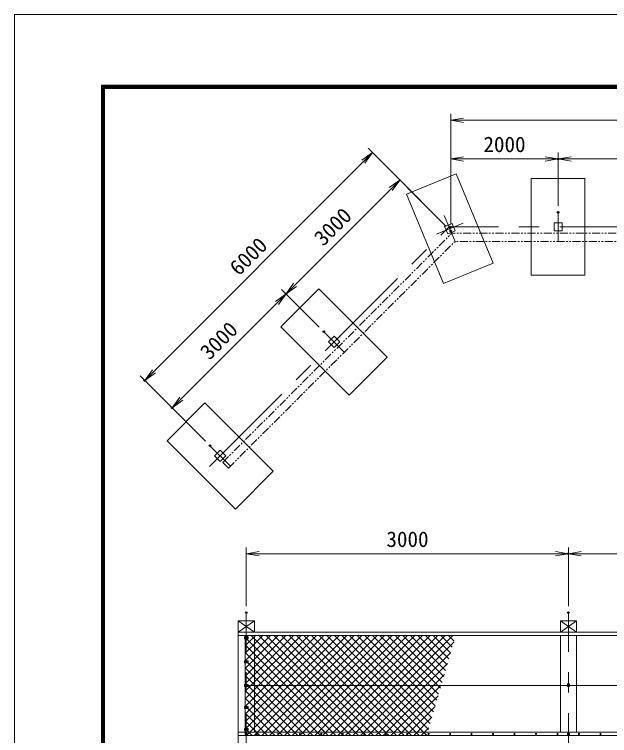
# Model space of a CAD drawing. Units: millimetres at full size, with parts at other scales. Extents: x -12600 to 12600, y -8910 to 8910.
# Drawn here: x -12600 to -7057, y 2196 to 8910 of the extents above; entities that cross this region are included whole.
import ezdxf
from ezdxf.enums import TextEntityAlignment as Align

# ---------------------------------------------------------------- set-up
doc = ezdxf.new("R2010")
doc.units = ezdxf.units.MM
doc.header["$LTSCALE"] = 30
doc.header["$PDMODE"] = 32
doc.header["$PDSIZE"] = 15
doc.linetypes.add('USER1', pattern=[50.8, 31.75, -6.35, 6.35, -6.35])
doc.linetypes.add('USER2', pattern=[5, 2.5, -0.5, 0.5, -0.5, 0.5, -0.5])
for name, color, linetype, lineweight in [('0-0_D-BMK', 2, 'USER1', 13), ('0-1_D-STR1', 1, 'Continuous', 18), ('0-2_D-BGD', 7, 'Continuous', 18), ('0-3_0', 7, 'Continuous', 18), ('0-5_D-STR4', 7, 'Continuous', 18), ('0-6_D-STR3', 3, 'Continuous', 13), ('0-7_D-STR-DIM', 7, 'Continuous', 13), ('0-9_D-STR2', 7, 'Continuous', 13), ('0-C_D-TTL', 7, 'Continuous', 18)]:
    doc.layers.add(name, color=color, linetype=linetype, lineweight=lineweight)
doc.layers.add('0-8_Defpoints', color=253, linetype='Continuous')
doc.styles.add('ＭＳ ゴシック', font='')
doc.styles.get('ＭＳ ゴシック').set_extended_font_data('MS Gothic')

# ---------------------------------------------------------------- blocks, each defined once
blk = doc.blocks.new('_Open')
at = {"layer": '0-3_0'}
blk.add_line((-30, 5), (0, 0), dxfattribs=at)
blk.add_lwpolyline([(-30, -5), (0, 0), (-30, 0)], dxfattribs=at)

msp = doc.modelspace()

# ---------------------------------------------------------------- linework, layer by layer
at = {"layer": '0-0_D-BMK'}
for p, q in [((-7536, 7066.72), (-7536, 6797.58)), ((-8595.9, 7039.27), (-8492.91, 6790.62)), ((-10783.33, 4700.35), (-8551.53, 6932.15)), ((-8420.08, 6966.44), (-8668.73, 6863.44)), ((-3520.46, 6932.15), (-8551.53, 6932.15)), ((-9718.33, 5955.66), (-9528.02, 5765.35)), ((-10778.99, 4895), (-10588.68, 4704.69)), ((-10440.02, -4643.32), (-10440.02, 3340.47)), ((-7440.02, -4643.32), (-7440.02, 3340.47)), ((-10450.02, 3104.96), (-10430.02, 3104.96)), ((-10450.02, 2883.29), (-10430.02, 2883.29)), ((-10450.02, 2661.61), (-10430.02, 2661.61)), ((-7450.02, 2661.61), (-7430.02, 2661.61)), ((-10450.02, 2457.61), (-10430.02, 2457.61)), ((-10450.02, 2253.61), (-10430.02, 2253.61)), ((-10427.27, 2211.89), (-10452.77, 2211.89)), ((-7427.27, 2211.89), (-7452.77, 2211.89))]:
    msp.add_line(p, q, dxfattribs=at)
at = {"layer": '0-1_D-STR1'}
for p, q in [((-10515.02, 3159.4), (-10365.02, 3265.47)), ((-10365.02, 3159.4), (-10365.02, 3265.47)), ((-7515.02, 3159.4), (-7365.02, 3265.47)), ((-7365.02, 3159.4), (-7365.02, 3265.47)), ((-10515.02, 3159.4), (-4519.47, 3159.4)), ((-10515.02, 3127.58), (-4519.47, 3127.58)), ((-10365.02, 2228.86), (-10365.02, 3127.58)), ((-7515.02, 3127.58), (-7515.02, 2228.86)), ((-7365.02, 2228.86), (-7365.02, 3127.58)), ((-10515.02, 2228.86), (-4519.47, 2228.86)), ((-10345.02, 2200.39), (-10345.77, 2219.72)), ((-10339.02, 2200.39), (-10338.27, 2219.72)), ((-10145.02, 2200.39), (-10145.77, 2219.72)), ((-10139.02, 2200.39), (-10138.27, 2219.72)), ((-9945.02, 2200.39), (-9945.77, 2219.72)), ((-9939.02, 2200.39), (-9938.27, 2219.72)), ((-9745.02, 2200.39), (-9745.77, 2219.72)), ((-9739.02, 2200.39), (-9738.27, 2219.72)), ((-9545.02, 2200.39), (-9545.77, 2219.72)), ((-9539.02, 2200.39), (-9538.27, 2219.72)), ((-9345.02, 2200.39), (-9345.77, 2219.72)), ((-9339.02, 2200.39), (-9338.27, 2219.72)), ((-9145.02, 2200.39), (-9145.77, 2219.72)), ((-9139.02, 2200.39), (-9138.27, 2219.72)), ((-8945.02, 2200.39), (-8945.77, 2219.72)), ((-8939.02, 2200.39), (-8938.27, 2219.72)), ((-8745.02, 2200.39), (-8745.77, 2219.72)), ((-8739.02, 2200.39), (-8738.27, 2219.72)), ((-8545.02, 2200.39), (-8545.77, 2219.72)), ((-8539.02, 2200.39), (-8538.27, 2219.72)), ((-8345.02, 2200.39), (-8345.77, 2219.72)), ((-8339.02, 2200.39), (-8338.27, 2219.72)), ((-8145.02, 2200.39), (-8145.77, 2219.72)), ((-8139.02, 2200.39), (-8138.27, 2219.72)), ((-7945.02, 2200.39), (-7945.77, 2219.72)), ((-7939.02, 2200.39), (-7938.27, 2219.72)), ((-7745.02, 2200.39), (-7745.77, 2219.72)), ((-7739.02, 2200.39), (-7738.27, 2219.72)), ((-7545.02, 2200.39), (-7545.77, 2219.72)), ((-7539.02, 2200.39), (-7538.27, 2219.72)), ((-7345.02, 2200.39), (-7345.77, 2219.72)), ((-7339.02, 2200.39), (-7338.27, 2219.72)), ((-7145.02, 2200.39), (-7145.77, 2219.72)), ((-7139.02, 2200.39), (-7138.27, 2219.72)), ((-10515.02, 2197.04), (-4519.47, 2197.04))]:
    msp.add_line(p, q, dxfattribs=at)
for points in [[(-8524.11, 6963.94), (-8495.41, 6894.65), (-8564.7, 6865.95), (-8593.4, 6935.24)], [(-7573.5, 6969.65), (-7573.5, 6894.65), (-7498.5, 6894.65), (-7498.5, 6969.65)], [(-9570.14, 5860.5), (-9623.17, 5807.47), (-9676.21, 5860.5), (-9623.17, 5913.54)], [(-10630.8, 4799.84), (-10683.83, 4746.81), (-10736.87, 4799.84), (-10683.83, 4852.88)]]:
    msp.add_lwpolyline(points, close=True, dxfattribs=at)
for points in [[(-10365.02, 3265.47), (-10515.02, 3265.47), (-10515.02, -2868.32)], [(-10515.02, 3159.4), (-10365.02, 3159.4), (-10515.02, 3265.47)], [(-7365.02, 3265.47), (-7515.02, 3265.47), (-7515.02, 3159.4)], [(-7515.02, 3159.4), (-7365.02, 3159.4), (-7515.02, 3265.47)]]:
    msp.add_lwpolyline(points, dxfattribs=at)
for centre in [(-10342.02, 2201.64), (-10142.02, 2201.64), (-9942.02, 2201.64), (-9742.02, 2201.64), (-9542.02, 2201.64), (-9342.02, 2201.64), (-9142.02, 2201.64), (-8942.02, 2201.64), (-8742.02, 2201.64), (-8542.02, 2201.64), (-8342.02, 2201.64), (-8142.02, 2201.64), (-7942.02, 2201.64), (-7742.02, 2201.64), (-7542.02, 2201.64), (-7342.02, 2201.64), (-7142.02, 2201.64)]:
    msp.add_arc(centre, 3.25, 202.61986, 337.38014, dxfattribs=at)
at = {"layer": '0-2_D-BGD', "linetype": 'USER2', "lineweight": 9}
for p, q in [((-10659.08, 4739.74), (-8526.68, 6872.15)), ((-3545.32, 6872.15), (-8526.68, 6872.15)), ((-10606.05, 4686.71), (-8495.61, 6797.15)), ((-3576.38, 6797.15), (-8495.61, 6797.15))]:
    msp.add_line(p, q, dxfattribs=at)
at = {"layer": '0-5_D-STR4'}
for points in [[(-8141.23, 6594.87), (-8603.17, 6403.52), (-8947.58, 7235.02), (-8485.64, 7426.36)], [(-7786, 6482.15), (-7286, 6482.15), (-7286, 7382.15), (-7786, 7382.15)], [(-9128.2, 5719.08), (-9481.75, 5365.53), (-10118.15, 6001.92), (-9764.59, 6355.48)], [(-10188.86, 4658.42), (-10542.41, 4304.87), (-11178.81, 4941.26), (-10825.26, 5294.82)]]:
    msp.add_lwpolyline(points, close=True, dxfattribs=at)
at = {"layer": '0-6_D-STR3'}
for p, q in [((-10457.22, 3114.46), (-10422.82, 3114.46)), ((-10457.22, 3114.46), (-10457.22, 3095.46)), ((-10457.22, 3095.46), (-10422.82, 3095.46)), ((-10450.02, 3114.46), (-10450.02, 3129.71)), ((-10450.02, 2892.79), (-10450.02, 3095.46)), ((-10446.52, 3108.72), (-10440.02, 3112.47)), ((-10446.52, 3101.21), (-10446.52, 3108.72)), ((-10440.02, 3097.46), (-10446.52, 3101.21)), ((-10440.02, 3112.47), (-10433.52, 3108.72)), ((-10433.52, 3101.21), (-10440.02, 3097.46)), ((-10433.52, 3108.72), (-10433.52, 3101.21)), ((-10422.82, 3114.46), (-10422.82, 3095.46)), ((-10457.22, 2892.79), (-10457.22, 2873.79)), ((-10446.52, 2879.53), (-10446.52, 2887.04)), ((-10433.52, 2887.04), (-10433.52, 2879.53)), ((-10457.22, 2873.79), (-10422.82, 2873.79)), ((-10450.02, 2671.11), (-10450.02, 2873.79)), ((-10440.02, 2875.78), (-10446.52, 2879.53)), ((-10433.52, 2879.53), (-10440.02, 2875.78)), ((-10457.22, 2671.11), (-10457.22, 2652.11)), ((-10457.22, 2671.11), (-10422.82, 2671.11)), ((-10457.22, 2652.11), (-10422.82, 2652.11)), ((-10450.02, 2467.11), (-10450.02, 2652.11)), ((-10433.52, 2657.86), (-10440.02, 2654.1)), ((-10433.52, 2665.36), (-10433.52, 2657.86)), ((-10422.82, 2671.11), (-10422.82, 2652.11)), ((-10422.82, 2661.61), (-3690.02, 2661.61)), ((-7446.52, 2665.36), (-7440.02, 2669.11)), ((-7446.52, 2657.86), (-7446.52, 2665.36)), ((-7440.02, 2654.1), (-7446.52, 2657.86)), ((-7440.02, 2669.11), (-7433.52, 2665.36)), ((-7433.52, 2657.86), (-7440.02, 2654.1)), ((-7433.52, 2665.36), (-7433.52, 2657.86)), ((-10457.22, 2467.11), (-10422.82, 2467.11)), ((-10457.22, 2467.11), (-10457.22, 2448.11)), ((-10457.22, 2448.11), (-10422.82, 2448.11)), ((-10450.02, 2263.11), (-10450.02, 2448.11)), ((-10446.52, 2453.86), (-10446.52, 2461.36)), ((-10440.02, 2450.1), (-10446.52, 2453.86)), ((-10433.52, 2453.86), (-10440.02, 2450.1)), ((-10433.52, 2461.36), (-10433.52, 2453.86)), ((-10422.82, 2467.11), (-10422.82, 2448.11)), ((-10457.22, 2263.11), (-10422.82, 2263.11)), ((-10457.22, 2263.11), (-10457.22, 2244.11)), ((-10457.22, 2244.11), (-10422.82, 2244.11)), ((-10450.02, 2197.04), (-10450.02, 2244.11)), ((-10448.52, 2216.8), (-10440.02, 2221.7)), ((-10448.52, 2206.98), (-10448.52, 2216.8)), ((-10446.52, 2257.36), (-10440.02, 2261.11)), ((-10446.52, 2249.86), (-10446.52, 2257.36)), ((-10440.02, 2246.1), (-10446.52, 2249.86)), ((-10440.02, 2261.11), (-10433.52, 2257.36)), ((-10433.52, 2249.86), (-10440.02, 2246.1)), ((-10433.52, 2257.36), (-10433.52, 2249.86)), ((-10422.82, 2263.11), (-10422.82, 2244.11)), ((-7448.52, 2216.8), (-7440.02, 2221.7)), ((-7448.52, 2206.98), (-7448.52, 2216.8)), ((-10440.02, 2202.07), (-10448.52, 2206.98)), ((-10431.52, 2206.98), (-10440.02, 2202.07)), ((-7440.02, 2202.07), (-7448.52, 2206.98)), ((-7431.52, 2206.98), (-7440.02, 2202.07))]:
    msp.add_line(p, q, dxfattribs=at)
for points in [[(-10457.22, 2892.79), (-10422.82, 2892.79), (-10422.82, 2873.79)], [(-10446.52, 2887.04), (-10440.02, 2890.79), (-10433.52, 2887.04)], [(-10446.52, 2665.36), (-10440.02, 2669.11), (-10433.52, 2665.36)], [(-10440.02, 2654.1), (-10446.52, 2657.86), (-10446.52, 2665.36)], [(-7430.52, 2677.61), (-7430.52, 2651.61), (-7449.52, 2651.61)], [(-7430.52, 2677.61), (-7449.52, 2677.61), (-7449.52, 2651.61)], [(-10446.52, 2461.36), (-10440.02, 2465.11), (-10433.52, 2461.36)], [(-10440.02, 2221.7), (-10431.52, 2216.8), (-10431.52, 2206.98)], [(-7440.02, 2221.7), (-7431.52, 2216.8), (-7431.52, 2206.98)]]:
    msp.add_lwpolyline(points, dxfattribs=at)
for centre, radius in [((-10440.02, 3104.96), 6.25), ((-10440.02, 2883.29), 6.25), ((-10440.02, 2661.61), 6.25), ((-7440.02, 2661.61), 6.25), ((-10440.02, 2457.61), 6.25), ((-10440.02, 2211.89), 8.25), ((-10440.02, 2253.61), 6.25), ((-7440.02, 2211.89), 8.25)]:
    msp.add_circle(centre, radius, dxfattribs=at)
at = {"layer": '0-7_D-STR-DIM'}
for p, q in [((-8536, 6954.65), (-8536, 7984.62)), ((-8536, 7924.62), (-3536, 7924.62)), ((-8578.42, 6937.07), (-9306.72, 7665.37)), ((-9264.3, 7622.95), (-11385.62, 5501.62)), ((-8536, 6954.65), (-8536, 7624.62)), ((-7536, 7126.72), (-7536, 7624.62)), ((-7536, 7126.72), (-7536, 7624.62)), ((-8536, 7564.62), (-7536, 7564.62)), ((-7536, 7564.62), (-6036, 7564.62)), ((-8578.42, 6937.07), (-9052.16, 7410.81)), ((-9009.74, 7368.39), (-10070.4, 6307.73)), ((-9760.75, 5998.08), (-10112.82, 6350.15)), ((-9760.75, 5998.08), (-10112.82, 6350.15)), ((-10070.4, 6307.73), (-11131.06, 5247.07)), ((-10821.41, 4937.42), (-11428.04, 5544.05)), ((-10821.41, 4937.42), (-11173.48, 5289.49)), ((-10659.08, 4739.74), (-10606.05, 4686.71)), ((-10440.02, 3400.47), (-10440.02, 3948.41)), ((-7440.02, 3400.47), (-7440.02, 3948.41)), ((-7440.02, 3400.47), (-7440.02, 3948.41)), ((-10440.02, 3888.41), (-7440.02, 3888.41)), ((-7440.02, 3888.41), (-4440.02, 3888.41))]:
    msp.add_line(p, q, dxfattribs=at)
at = {"layer": '0-8_Defpoints'}
for p in [(-7536, 7564.62), (-7536, 7066.72), (-8543.76, 6932.15), (-8536, 6894.65), (-8536, 6894.65), (-8536, 6894.65), (-10070.4, 6307.73), (-9718.33, 5955.66), (-11385.62, 5501.62), (-11131.06, 5247.07), (-10778.99, 4895), (-7440.02, 3888.41), (-10440.02, 3340.47), (-7440.02, 3340.47), (-7440.02, 3340.47)]:
    msp.add_point(p, dxfattribs=at)
at = {"layer": '0-9_D-STR2'}
for p, q in [((-10450.02, 3103.24), (-10423.58, 3129.68)), ((-10450.02, 3032.53), (-10352.94, 3129.61)), ((-10450.02, 2961.82), (-10282.31, 3129.53)), ((-10450.02, 2891.11), (-10211.68, 3129.45)), ((-10450.02, 2820.4), (-10141.04, 3129.38)), ((-10450.02, 2749.69), (-10070.41, 3129.3)), ((-10450.02, 2678.98), (-9999.77, 3129.22)), ((-10450.02, 2608.26), (-9929.14, 3129.15)), ((-10450.02, 2537.55), (-9858.51, 3129.07)), ((-10450.02, 2466.84), (-9787.87, 3128.99)), ((-10450.02, 2396.13), (-9717.24, 3128.92)), ((-10450.02, 2325.42), (-9646.61, 3128.84)), ((-10450.02, 2254.71), (-9575.97, 3128.76)), ((-9536.85, 2197.04), (-10450.02, 3110.21)), ((-10436.98, 2197.04), (-9505.34, 3128.69)), ((-9466.14, 2197.04), (-10398.76, 3129.66)), ((-10366.27, 2197.04), (-9434.7, 3128.61)), ((-9395.43, 2197.04), (-10327.97, 3129.58)), ((-10295.56, 2197.04), (-9364.07, 3128.53)), ((-9324.72, 2197.04), (-10257.18, 3129.5)), ((-10224.85, 2197.04), (-9293.44, 3128.46)), ((-9254.01, 2197.04), (-10186.4, 3129.43)), ((-10154.14, 2197.04), (-9222.8, 3128.38)), ((-9183.3, 2197.04), (-10115.61, 3129.35)), ((-10083.43, 2197.04), (-9152.17, 3128.3)), ((-9112.59, 2197.04), (-10044.82, 3129.27)), ((-10012.72, 2197.04), (-9081.53, 3128.22)), ((-9041.88, 2197.04), (-9974.03, 3129.2)), ((-9942.01, 2197.04), (-9010.9, 3128.15)), ((-8971.17, 2197.04), (-9903.25, 3129.12)), ((-9871.3, 2197.04), (-8940.27, 3128.07)), ((-8900.46, 2197.04), (-9832.46, 3129.04)), ((-9800.59, 2197.04), (-8869.63, 3127.99)), ((-8829.75, 2197.04), (-9761.67, 3128.96)), ((-9729.88, 2197.04), (-8799, 3127.92)), ((-8760, 2198.01), (-9690.88, 3128.89)), ((-9659.17, 2197.04), (-8728.37, 3127.84)), ((-8744.1, 2252.82), (-9620.1, 3128.81)), ((-9588.46, 2197.04), (-8657.73, 3127.76)), ((-8728.2, 2307.62), (-9549.31, 3128.73)), ((-9517.74, 2197.04), (-8587.1, 3127.69)), ((-8712.29, 2362.43), (-9478.52, 3128.66)), ((-9447.03, 2197.04), (-8516.46, 3127.61)), ((-8696.39, 2417.24), (-9407.73, 3128.58)), ((-8680.49, 2472.04), (-9336.94, 3128.5)), ((-8664.58, 2526.85), (-9266.16, 3128.43)), ((-8648.68, 2581.66), (-9195.37, 3128.35)), ((-8632.78, 2636.47), (-9124.58, 3128.27)), ((-8616.87, 2691.27), (-9053.79, 3128.19)), ((-8600.97, 2746.08), (-8983.01, 3128.12)), ((-8585.06, 2800.89), (-8912.22, 3128.04)), ((-8569.16, 2855.69), (-8841.43, 3127.96)), ((-8553.26, 2910.5), (-8770.64, 3127.89)), ((-8537.35, 2965.31), (-8699.86, 3127.81)), ((-8521.45, 3020.12), (-8629.07, 3127.73)), ((-8505.55, 3074.92), (-8558.28, 3127.66)), ((-9607.56, 2197.04), (-10450.02, 3039.5)), ((-9376.32, 2197.04), (-8508.45, 3064.91)), ((-9678.27, 2197.04), (-10450.02, 2968.79)), ((-9305.61, 2197.04), (-8537.36, 2965.29)), ((-9748.98, 2197.04), (-10450.02, 2898.08)), ((-9819.7, 2197.04), (-10450.02, 2827.37)), ((-9234.9, 2197.04), (-8566.26, 2865.68)), ((-9890.41, 2197.04), (-10450.02, 2756.66)), ((-9164.19, 2197.04), (-8595.17, 2766.06)), ((-9961.12, 2197.04), (-10450.02, 2685.95)), ((-9093.48, 2197.04), (-8624.08, 2666.44)), ((-10031.83, 2197.04), (-10450.02, 2615.24)), ((-9022.77, 2197.04), (-8652.98, 2566.83)), ((-10102.54, 2197.04), (-10450.02, 2544.52)), ((-10173.25, 2197.04), (-10450.02, 2473.81)), ((-8952.06, 2197.04), (-8681.89, 2467.21)), ((-10243.96, 2197.04), (-10450.02, 2403.1)), ((-8881.35, 2197.04), (-8710.8, 2367.59)), ((-10314.67, 2197.04), (-10450.02, 2332.39)), ((-10385.38, 2197.04), (-10450.02, 2261.68)), ((-8810.64, 2197.04), (-8739.7, 2267.98))]:
    msp.add_line(p, q, dxfattribs=at)
at = {"layer": '0-C_D-TTL', "color": 2}
msp.add_lwpolyline([(-12600, 8910), (12600, 8910), (12600, -8910), (-12600, -8910)], close=True, dxfattribs=at)
at = {"layer": '0-C_D-TTL'}
for points in [[(-11790, 8250), (11790, 8250), (11790, -8250), (-11790, -8250)], [(-11782.5, 8242.5), (11782.5, 8242.5), (11782.5, -8242.5), (-11782.5, -8242.5)], [(-11775, 8235), (11775, 8235), (11775, -8235), (-11775, -8235)], [(-11767.5, 8227.5), (11767.5, 8227.5), (11767.5, -8227.5), (-11767.5, -8227.5)], [(-11760, 8220), (11760, 8220), (11760, -8220), (-11760, -8220)]]:
    msp.add_lwpolyline(points, close=True, dxfattribs=at)

# ---------------------------------------------------------------- block references
at = {"layer": '0-7_D-STR-DIM', "xscale": 4, "yscale": 4}
for p, rotation in [((-8536, 7924.62), 180), ((-9264.3, 7622.95), 45), ((-8536, 7564.62), 180), ((-7536, 7564.62), 180), ((-9009.74, 7368.39), 45), ((-10070.4, 6307.73), 225), ((-10070.4, 6307.73), 45), ((-11385.62, 5501.62), 225), ((-11131.06, 5247.07), 225), ((-10440.02, 3888.41), 180), ((-7440.02, 3888.41), 180)]:
    msp.add_blockref('_Open', p, dxfattribs=dict(at, rotation=rotation))
for p in [(-7536, 7564.62), (-7440.02, 3888.41)]:
    msp.add_blockref('_Open', p, dxfattribs=at)

# ---------------------------------------------------------------- texts
at = {"layer": '0-7_D-STR-DIM', "style": 'ＭＳ ゴシック'}
for s, p in [('2000', (-8231.8, 7584.86)), ('3000', (-9135.45, 3908.66))]:
    msp.add_text(s, height=144.3, dxfattribs=at).set_placement(p, align=Align.BOTTOM_LEFT)
for s, p in [('3000', (-9692.57, 6714.18)), ('6000', (-10478.26, 6437.61)), ('3000', (-10753.23, 5653.52))]:
    msp.add_text(s, height=144.3, rotation=45, dxfattribs=at).set_placement(p, align=Align.BOTTOM_LEFT)

doc.saveas('drawing.dxf')
